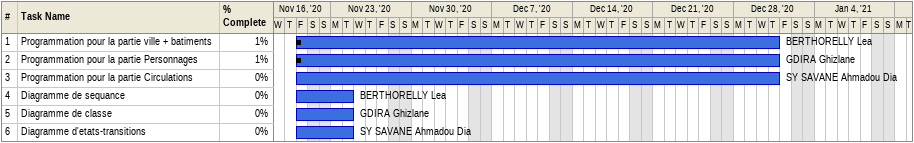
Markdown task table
| ID | Task | Start | Finish | Resources | % complete |
|---|---|---|---|---|---|
| 1 | Programmation pour la partie ville + batiments | 2020-11-20 | 2020-12-31 | BERTHORELLY Lea | 1 |
| 2 | Programmation pour la partie Personnages | 2020-11-20 | 2020-12-31 | GDIRA Ghizlane | 1 |
| 3 | Programmation pour la partie Circulations | 2020-11-20 | 2020-12-31 | SY SAVANE Ahmadou Dia | 0 |
| 4 | Diagramme de sequance | 2020-11-20 | 2020-11-24 | BERTHORELLY Lea | 0 |
| 5 | Diagramme de classe | 2020-11-20 | 2020-11-24 | GDIRA Ghizlane | 0 |
| 6 | Diagramme d'etats-transitions | 2020-11-20 | 2020-11-24 | SY SAVANE Ahmadou Dia | 0 |
